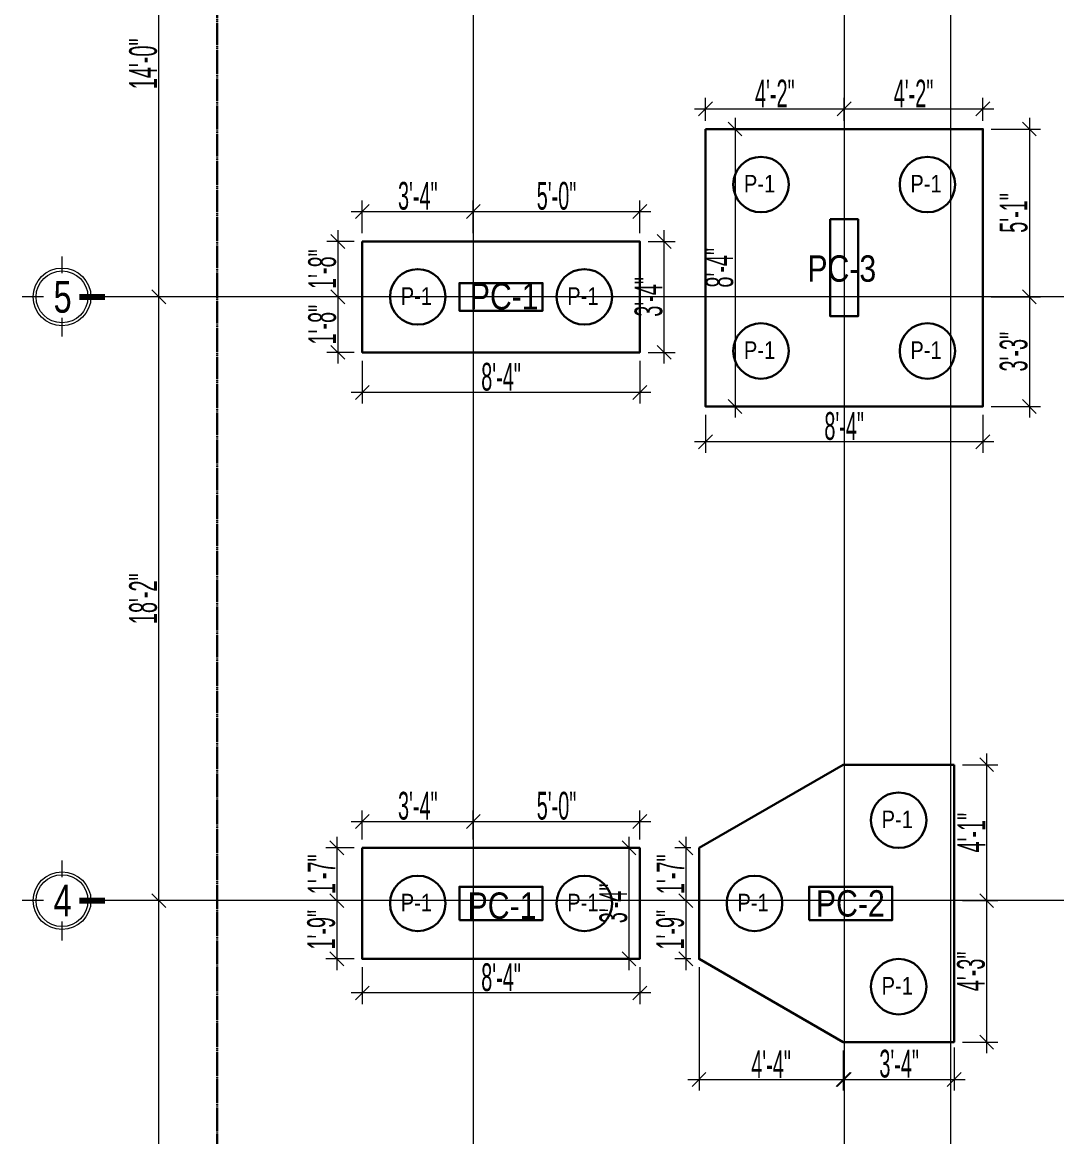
# Model space of a CAD drawing. Header units: inches. Extents: x 283072 to 301462, y 26630 to 62925.
# Drawn here: x 292628.7 to 293001.5, y 29214.2 to 29615.8 of the extents above; entities that cross this region are included whole.
import ezdxf

# ---------------------------------------------------------------- set-up
doc = ezdxf.new("R2010")
doc.units = ezdxf.units.IN
doc.header["$MEASUREMENT"] = 0
doc.header["$PDMODE"] = 2
for name, pattern in [('ACAD_ISO10W100', [18, 12, -3, 0, -3]), ('CENTER2', [1.125, 0.75, -0.125, 0.125, -0.125]), ('DASHDOT', [25.4, 12.7, -6.35, 0, -6.35])]:
    doc.linetypes.add(name, pattern=pattern)
doc.layers.get('0').update_dxf_attribs({"lineweight": 5})
for name, color, linetype, lineweight in [('BASE', 6, 'Continuous', 25), ('BUILDING_OUTER_P3', 1, 'Continuous', 35), ('column', 1, 'Continuous', 30), ('Dime.', 7, 'Continuous', 15), ('Dimension.', 7, 'Continuous', 5), ('E-D', 3, 'ACAD_ISO10W100', 20), ('Grid+Di', 194, 'CENTER2', 15), ('Pile-Anis', 1, 'Continuous', 30)]:
    doc.layers.add(name, color=color, linetype=linetype, lineweight=lineweight)
doc.styles.add('ltcnbt', font='swisscl.ttf', dxfattribs={"width": 0.7, "height": 10})
doc.styles.get("Standard").update_dxf_attribs({"font": 'ARIALN.TTF'})
doc.styles.add('style4', font='swisscl.ttf')
doc.dimstyles.new('SCALE-50', dxfattribs={"dimtxt": 9, "dimasz": 5, "dimexe": 4, "dimexo": 3, "dimgap": 0.5, "dimtad": 1, "dimdec": 0, "dimzin": 3, "dimdsep": 46, "dimlunit": 4, "dimtxsty": 'ltcnbt', "dimblk": 'OBLIQUE', "dimcen": 0.09375, "dimdle": 4, "dimclrd": 252, "dimclre": 252, "dimclrt": 7, "dimadec": 0, "dimazin": 0, "dimtfac": 1, "dimtdec": 0, "dimtofl": 0, "dimtmove": 1, "dimatfit": 3, "dimfxl": 3, "dimtolj": 1, "dimtzin": 0, "dimlwd": 15, "dimlwe": 15, "dimarcsym": 0})

# ---------------------------------------------------------------- blocks, each defined once
blk = doc.blocks.new('GN')
at = {"layer": 'Grid+Di', "color": 5, "linetype": 'ByBlock', "lineweight": 0}
for points in [[(0, 7.97), (0, 13.6)], [(-6.26, 0), (-13.44, 0)], [(0, -13.43), (0, -7.03)]]:
    blk.add_lwpolyline(points, dxfattribs=at)
at = {"layer": 'Grid+Di', "color": 5, "linetype": 'ByBlock', "lineweight": 0, "const_width": 2}
blk.add_lwpolyline([(14.47, 0), (5.86, 0)], dxfattribs=at)
at = {"layer": 'Grid+Di', "color": 5, "linetype": 'ByBlock'}
for radius in [9.76, 8.76]:
    blk.add_circle((0, 0), radius, dxfattribs=at)
blk = doc.blocks.new('_Oblique')
at = {"color": 0, "linetype": 'ByBlock', "lineweight": -2}
blk.add_line((-0.5, -0.5), (0.5, 0.5), dxfattribs=at)
blk = doc.blocks.new('*D415')
at = {"layer": 'Defpoints', "color": 0, "linetype": 'ByBlock', "lineweight": 30, "ltscale": 200, "transparency": 16777216}
for p in [(292677.87, 29299.24), (292698.92, 29299.24), (292698.92, 29094.24)]:
    blk.add_point(p, dxfattribs=at)
at = {"layer": 'Dimension.', "color": 252, "lineweight": 15, "ltscale": 200, "transparency": 16777216}
for p, q in [((292677.87, 29090.24), (292677.87, 29303.24)), ((292695.92, 29299.24), (292673.87, 29299.24)), ((292695.92, 29094.24), (292673.87, 29094.24))]:
    blk.add_line(p, q, dxfattribs=at)
at = {"layer": 'Dimension.', "color": 252, "linetype": 'ByBlock', "lineweight": 15, "ltscale": 200, "transparency": 16777216, "xscale": 5, "yscale": 5, "zscale": 5}
for p, rotation in [((292677.87, 29299.24), 90), ((292677.87, 29094.24), 270)]:
    blk.add_blockref('_Oblique', p, dxfattribs=dict(at, rotation=rotation))
at = {"layer": 'Dimension.', "color": 7, "linetype": 'ByBlock', "lineweight": 15, "ltscale": 200, "transparency": 16777216, "insert": (292672.37, 29196.74), "char_height": 10, "attachment_point": 5, "rotation": 90, "style": 'ltcnbt'}
blk.add_mtext('\\A1;17\'-1"', dxfattribs=at)
blk = doc.blocks.new('*D416')
at = {"layer": 'Defpoints', "color": 0, "linetype": 'ByBlock', "lineweight": 30, "ltscale": 200, "transparency": 16777216}
for p in [(292677.87, 29516.85), (292698.92, 29516.85), (292698.92, 29299.24)]:
    blk.add_point(p, dxfattribs=at)
at = {"layer": 'Dimension.', "color": 252, "lineweight": 15, "ltscale": 200, "transparency": 16777216}
for p, q in [((292677.87, 29295.24), (292677.87, 29520.85)), ((292695.92, 29516.85), (292673.87, 29516.85)), ((292695.92, 29299.24), (292673.87, 29299.24))]:
    blk.add_line(p, q, dxfattribs=at)
at = {"layer": 'Dimension.', "color": 252, "linetype": 'ByBlock', "lineweight": 15, "ltscale": 200, "transparency": 16777216, "xscale": 5, "yscale": 5, "zscale": 5}
for p, rotation in [((292677.87, 29516.85), 90), ((292677.87, 29299.24), 270)]:
    blk.add_blockref('_Oblique', p, dxfattribs=dict(at, rotation=rotation))
at = {"layer": 'Dimension.', "color": 7, "linetype": 'ByBlock', "lineweight": 15, "ltscale": 200, "transparency": 16777216, "insert": (292672.25, 29408.04), "char_height": 10, "attachment_point": 5, "rotation": 90, "style": 'ltcnbt'}
blk.add_mtext('\\A1;18\'-2"', dxfattribs=at)
blk = doc.blocks.new('*D417')
at = {"layer": 'Defpoints', "color": 0, "linetype": 'ByBlock', "lineweight": 30, "ltscale": 200, "transparency": 16777216}
for p in [(292677.87, 29684.85), (292698.92, 29684.85), (292698.92, 29516.85)]:
    blk.add_point(p, dxfattribs=at)
at = {"layer": 'Dimension.', "color": 252, "lineweight": 15, "ltscale": 200, "transparency": 16777216}
for p, q in [((292677.87, 29512.85), (292677.87, 29688.85)), ((292695.92, 29684.85), (292673.87, 29684.85)), ((292695.92, 29516.85), (292673.87, 29516.85))]:
    blk.add_line(p, q, dxfattribs=at)
at = {"layer": 'Dimension.', "color": 252, "linetype": 'ByBlock', "lineweight": 15, "ltscale": 200, "transparency": 16777216, "xscale": 5, "yscale": 5, "zscale": 5}
for p, rotation in [((292677.87, 29684.85), 90), ((292677.87, 29516.85), 270)]:
    blk.add_blockref('_Oblique', p, dxfattribs=dict(at, rotation=rotation))
at = {"layer": 'Dimension.', "color": 7, "linetype": 'ByBlock', "lineweight": 15, "ltscale": 200, "transparency": 16777216, "insert": (292672.25, 29600.85), "char_height": 10, "attachment_point": 5, "rotation": 90, "style": 'ltcnbt'}
blk.add_mtext('\\A1;14\'-0"', dxfattribs=at)
blk = doc.blocks.new('WT43T2')
at = {"layer": 'column'}
for points in [[(293237.32, 47077.08), (293247.32, 47077.08), (293247.32, 47042.08), (293237.32, 47042.08)], [(293237.32, 47077.08), (293247.32, 47077.08), (293247.32, 47042.08), (293237.32, 47042.08)], [(293103.63, 47044.08), (293103.63, 47054.08), (293133.63, 47054.08), (293133.63, 47044.08)], [(293103.63, 47044.08), (293103.63, 47054.08), (293133.63, 47054.08), (293133.63, 47044.08)], [(293103.63, 46824.46), (293103.63, 46836.46), (293133.63, 46836.46), (293133.63, 46824.46)], [(293229.64, 46824.46), (293229.64, 46836.46), (293259.64, 46836.46), (293259.64, 46824.46)]]:
    blk.add_lwpolyline(points, close=True, dxfattribs=at)
blk = doc.blocks.new('*D333')
at = {"layer": 'Defpoints', "color": 0, "linetype": 'ByBlock', "lineweight": 30, "ltscale": 200, "transparency": 16777216}
for p in [(292791.23, 29547.6), (292751.23, 29536.85), (292791.23, 29536.85)]:
    blk.add_point(p, dxfattribs=at)
at = {"layer": 'Dimension.', "color": 252, "lineweight": 15, "ltscale": 200, "transparency": 16777216}
for p, q in [((292751.23, 29539.85), (292751.23, 29551.6)), ((292791.23, 29539.85), (292791.23, 29551.6)), ((292747.23, 29547.6), (292795.23, 29547.6))]:
    blk.add_line(p, q, dxfattribs=at)
at = {"layer": 'Dimension.', "color": 252, "linetype": 'ByBlock', "lineweight": 15, "ltscale": 200, "transparency": 16777216, "xscale": 5, "yscale": 5, "zscale": 5, "rotation": 180}
blk.add_blockref('_Oblique', (292751.23, 29547.6), dxfattribs=at)
at = {"layer": 'Dimension.', "color": 252, "linetype": 'ByBlock', "lineweight": 15, "ltscale": 200, "transparency": 16777216, "xscale": 5, "yscale": 5, "zscale": 5}
blk.add_blockref('_Oblique', (292791.23, 29547.6), dxfattribs=at)
at = {"layer": 'Dimension.', "color": 7, "linetype": 'ByBlock', "lineweight": 30, "ltscale": 200, "transparency": 16777216, "insert": (292771.23, 29553.22), "char_height": 10, "attachment_point": 5, "style": 'ltcnbt'}
blk.add_mtext('\\A1;3\'-4"', dxfattribs=at)
blk = doc.blocks.new('*D334')
at = {"layer": 'Defpoints', "color": 0, "linetype": 'ByBlock', "lineweight": 30, "ltscale": 200, "transparency": 16777216}
for p in [(292851.23, 29547.6), (292791.23, 29536.85), (292851.23, 29536.85)]:
    blk.add_point(p, dxfattribs=at)
at = {"layer": 'Dimension.', "color": 252, "lineweight": 15, "ltscale": 200, "transparency": 16777216}
for p, q in [((292791.23, 29539.85), (292791.23, 29551.6)), ((292851.23, 29539.85), (292851.23, 29551.6)), ((292787.23, 29547.6), (292855.23, 29547.6))]:
    blk.add_line(p, q, dxfattribs=at)
at = {"layer": 'Dimension.', "color": 252, "linetype": 'ByBlock', "lineweight": 15, "ltscale": 200, "transparency": 16777216, "xscale": 5, "yscale": 5, "zscale": 5, "rotation": 180}
blk.add_blockref('_Oblique', (292791.23, 29547.6), dxfattribs=at)
at = {"layer": 'Dimension.', "color": 252, "linetype": 'ByBlock', "lineweight": 15, "ltscale": 200, "transparency": 16777216, "xscale": 5, "yscale": 5, "zscale": 5}
blk.add_blockref('_Oblique', (292851.23, 29547.6), dxfattribs=at)
at = {"layer": 'Dimension.', "color": 7, "linetype": 'ByBlock', "lineweight": 30, "ltscale": 200, "transparency": 16777216, "insert": (292821.23, 29553.22), "char_height": 10, "attachment_point": 5, "style": 'ltcnbt'}
blk.add_mtext('\\A1;5\'-0"', dxfattribs=at)
blk = doc.blocks.new('*D335')
at = {"layer": 'Defpoints', "color": 0, "linetype": 'ByBlock', "lineweight": 30, "ltscale": 200, "transparency": 16777216}
for p in [(292751.23, 29536.85), (292742.41, 29516.85), (292751.23, 29516.85)]:
    blk.add_point(p, dxfattribs=at)
at = {"layer": 'Dimension.', "color": 252, "lineweight": 15, "ltscale": 200, "transparency": 16777216}
for p, q in [((292742.41, 29540.85), (292742.41, 29512.85)), ((292748.23, 29536.85), (292738.41, 29536.85)), ((292748.23, 29516.85), (292738.41, 29516.85))]:
    blk.add_line(p, q, dxfattribs=at)
at = {"layer": 'Dimension.', "color": 252, "linetype": 'ByBlock', "lineweight": 15, "ltscale": 200, "transparency": 16777216, "xscale": 5, "yscale": 5, "zscale": 5}
for p, rotation in [((292742.41, 29536.85), 90), ((292742.41, 29516.85), 270)]:
    blk.add_blockref('_Oblique', p, dxfattribs=dict(at, rotation=rotation))
at = {"layer": 'Dimension.', "color": 7, "linetype": 'ByBlock', "lineweight": 30, "ltscale": 200, "transparency": 16777216, "insert": (292736.79, 29526.85), "char_height": 10, "attachment_point": 5, "rotation": 90, "style": 'ltcnbt'}
blk.add_mtext('\\A1;1\'-8"', dxfattribs=at)
blk = doc.blocks.new('*D336')
at = {"layer": 'Defpoints', "color": 0, "linetype": 'ByBlock', "lineweight": 30, "ltscale": 200, "transparency": 16777216}
for p in [(292751.23, 29516.85), (292742.41, 29496.85), (292751.23, 29496.85)]:
    blk.add_point(p, dxfattribs=at)
at = {"layer": 'Dimension.', "color": 252, "lineweight": 15, "ltscale": 200, "transparency": 16777216}
for p, q in [((292742.41, 29520.85), (292742.41, 29492.85)), ((292748.23, 29516.85), (292738.41, 29516.85)), ((292748.23, 29496.85), (292738.41, 29496.85))]:
    blk.add_line(p, q, dxfattribs=at)
at = {"layer": 'Dimension.', "color": 252, "linetype": 'ByBlock', "lineweight": 15, "ltscale": 200, "transparency": 16777216, "xscale": 5, "yscale": 5, "zscale": 5}
for p, rotation in [((292742.41, 29516.85), 90), ((292742.41, 29496.85), 270)]:
    blk.add_blockref('_Oblique', p, dxfattribs=dict(at, rotation=rotation))
at = {"layer": 'Dimension.', "color": 7, "linetype": 'ByBlock', "lineweight": 30, "ltscale": 200, "transparency": 16777216, "insert": (292736.79, 29506.85), "char_height": 10, "attachment_point": 5, "rotation": 90, "style": 'ltcnbt'}
blk.add_mtext('\\A1;1\'-8"', dxfattribs=at)
blk = doc.blocks.new('*D337')
at = {"layer": 'Defpoints', "color": 0, "linetype": 'ByBlock', "lineweight": 30, "ltscale": 200, "transparency": 16777216}
for p in [(292751.23, 29496.85), (292851.23, 29496.85), (292751.23, 29482.39)]:
    blk.add_point(p, dxfattribs=at)
at = {"layer": 'Dimension.', "color": 252, "lineweight": 15, "ltscale": 200, "transparency": 16777216}
for p, q in [((292751.23, 29493.85), (292751.23, 29478.39)), ((292851.23, 29493.85), (292851.23, 29478.39)), ((292855.23, 29482.39), (292747.23, 29482.39))]:
    blk.add_line(p, q, dxfattribs=at)
at = {"layer": 'Dimension.', "color": 252, "linetype": 'ByBlock', "lineweight": 15, "ltscale": 200, "transparency": 16777216, "xscale": 5, "yscale": 5, "zscale": 5, "rotation": 180}
blk.add_blockref('_Oblique', (292751.23, 29482.39), dxfattribs=at)
at = {"layer": 'Dimension.', "color": 252, "linetype": 'ByBlock', "lineweight": 15, "ltscale": 200, "transparency": 16777216, "xscale": 5, "yscale": 5, "zscale": 5}
blk.add_blockref('_Oblique', (292851.23, 29482.39), dxfattribs=at)
at = {"layer": 'Dimension.', "color": 7, "linetype": 'ByBlock', "lineweight": 30, "ltscale": 200, "transparency": 16777216, "insert": (292801.23, 29488.01), "char_height": 10, "attachment_point": 5, "style": 'ltcnbt'}
blk.add_mtext('\\A1;8\'-4"', dxfattribs=at)
blk = doc.blocks.new('*D338')
at = {"layer": 'Defpoints', "color": 0, "linetype": 'ByBlock', "lineweight": 30, "ltscale": 200, "transparency": 16777216}
for p in [(292851.23, 29536.85), (292860.04, 29536.85), (292851.23, 29496.85)]:
    blk.add_point(p, dxfattribs=at)
at = {"layer": 'Dimension.', "color": 252, "lineweight": 15, "ltscale": 200, "transparency": 16777216}
for p, q in [((292860.04, 29492.85), (292860.04, 29540.85)), ((292854.23, 29536.85), (292864.04, 29536.85)), ((292854.23, 29496.85), (292864.04, 29496.85))]:
    blk.add_line(p, q, dxfattribs=at)
at = {"layer": 'Dimension.', "color": 252, "linetype": 'ByBlock', "lineweight": 15, "ltscale": 200, "transparency": 16777216, "xscale": 5, "yscale": 5, "zscale": 5}
for p, rotation in [((292860.04, 29536.85), 90), ((292860.04, 29496.85), 270)]:
    blk.add_blockref('_Oblique', p, dxfattribs=dict(at, rotation=rotation))
at = {"layer": 'Dimension.', "color": 7, "linetype": 'ByBlock', "lineweight": 30, "ltscale": 200, "transparency": 16777216, "insert": (292854.42, 29516.85), "char_height": 10, "attachment_point": 5, "rotation": 90, "style": 'ltcnbt'}
blk.add_mtext('\\A1;3\'-4"', dxfattribs=at)
blk = doc.blocks.new('*D339')
at = {"layer": 'Defpoints', "color": 0, "linetype": 'ByBlock', "lineweight": 30, "ltscale": 200, "transparency": 16777216}
for p in [(292924.92, 29584.64), (292874.92, 29577.35), (292924.92, 29577.35)]:
    blk.add_point(p, dxfattribs=at)
at = {"layer": 'Dimension.', "color": 252, "lineweight": 15, "ltscale": 200, "transparency": 16777216}
for p, q in [((292874.92, 29580.35), (292874.92, 29588.64)), ((292924.92, 29580.35), (292924.92, 29588.64)), ((292870.92, 29584.64), (292928.92, 29584.64))]:
    blk.add_line(p, q, dxfattribs=at)
at = {"layer": 'Dimension.', "color": 252, "linetype": 'ByBlock', "lineweight": 15, "ltscale": 200, "transparency": 16777216, "xscale": 5, "yscale": 5, "zscale": 5, "rotation": 180}
blk.add_blockref('_Oblique', (292874.92, 29584.64), dxfattribs=at)
at = {"layer": 'Dimension.', "color": 252, "linetype": 'ByBlock', "lineweight": 15, "ltscale": 200, "transparency": 16777216, "xscale": 5, "yscale": 5, "zscale": 5}
blk.add_blockref('_Oblique', (292924.92, 29584.64), dxfattribs=at)
at = {"layer": 'Dimension.', "color": 7, "linetype": 'ByBlock', "lineweight": 30, "ltscale": 200, "transparency": 16777216, "insert": (292899.92, 29590.16), "char_height": 10, "attachment_point": 5, "style": 'ltcnbt'}
blk.add_mtext('\\A1;4\'-2"', dxfattribs=at)
blk = doc.blocks.new('*D340')
at = {"layer": 'Defpoints', "color": 0, "linetype": 'ByBlock', "lineweight": 30, "ltscale": 200, "transparency": 16777216}
for p in [(292974.92, 29584.64), (292924.92, 29577.35), (292974.92, 29577.35)]:
    blk.add_point(p, dxfattribs=at)
at = {"layer": 'Dimension.', "color": 252, "lineweight": 15, "ltscale": 200, "transparency": 16777216}
for p, q in [((292924.92, 29580.35), (292924.92, 29588.64)), ((292974.92, 29580.35), (292974.92, 29588.64)), ((292920.92, 29584.64), (292978.92, 29584.64))]:
    blk.add_line(p, q, dxfattribs=at)
at = {"layer": 'Dimension.', "color": 252, "linetype": 'ByBlock', "lineweight": 15, "ltscale": 200, "transparency": 16777216, "xscale": 5, "yscale": 5, "zscale": 5, "rotation": 180}
blk.add_blockref('_Oblique', (292924.92, 29584.64), dxfattribs=at)
at = {"layer": 'Dimension.', "color": 252, "linetype": 'ByBlock', "lineweight": 15, "ltscale": 200, "transparency": 16777216, "xscale": 5, "yscale": 5, "zscale": 5}
blk.add_blockref('_Oblique', (292974.92, 29584.64), dxfattribs=at)
at = {"layer": 'Dimension.', "color": 7, "linetype": 'ByBlock', "lineweight": 30, "ltscale": 200, "transparency": 16777216, "insert": (292949.92, 29590.16), "char_height": 10, "attachment_point": 5, "style": 'ltcnbt'}
blk.add_mtext('\\A1;4\'-2"', dxfattribs=at)
blk = doc.blocks.new('*D341')
at = {"layer": 'Defpoints', "color": 0, "linetype": 'ByBlock', "lineweight": 30, "ltscale": 200, "transparency": 16777216}
for p in [(292974.92, 29577.35), (292974.92, 29516.85), (292991.67, 29516.85)]:
    blk.add_point(p, dxfattribs=at)
at = {"layer": 'Dimension.', "color": 252, "lineweight": 15, "ltscale": 200, "transparency": 16777216}
for p, q in [((292991.67, 29581.35), (292991.67, 29512.85)), ((292977.92, 29577.35), (292995.67, 29577.35)), ((292977.92, 29516.85), (292995.67, 29516.85))]:
    blk.add_line(p, q, dxfattribs=at)
at = {"layer": 'Dimension.', "color": 252, "linetype": 'ByBlock', "lineweight": 15, "ltscale": 200, "transparency": 16777216, "xscale": 5, "yscale": 5, "zscale": 5}
for p, rotation in [((292991.67, 29577.35), 90), ((292991.67, 29516.85), 270)]:
    blk.add_blockref('_Oblique', p, dxfattribs=dict(at, rotation=rotation))
at = {"layer": 'Dimension.', "color": 7, "linetype": 'ByBlock', "lineweight": 30, "ltscale": 200, "transparency": 16777216, "insert": (292986.06, 29547.1), "char_height": 10, "attachment_point": 5, "rotation": 90, "style": 'ltcnbt'}
blk.add_mtext('\\A1;5\'-1"', dxfattribs=at)
blk = doc.blocks.new('*D342')
at = {"layer": 'Defpoints', "color": 0, "linetype": 'ByBlock', "lineweight": 30, "ltscale": 200, "transparency": 16777216}
for p in [(292974.92, 29516.85), (292974.92, 29477.35), (292991.67, 29477.35)]:
    blk.add_point(p, dxfattribs=at)
at = {"layer": 'Dimension.', "color": 252, "lineweight": 15, "ltscale": 200, "transparency": 16777216}
for p, q in [((292991.67, 29520.85), (292991.67, 29473.35)), ((292977.92, 29516.85), (292995.67, 29516.85)), ((292977.92, 29477.35), (292995.67, 29477.35))]:
    blk.add_line(p, q, dxfattribs=at)
at = {"layer": 'Dimension.', "color": 252, "linetype": 'ByBlock', "lineweight": 15, "ltscale": 200, "transparency": 16777216, "xscale": 5, "yscale": 5, "zscale": 5}
for p, rotation in [((292991.67, 29516.85), 90), ((292991.67, 29477.35), 270)]:
    blk.add_blockref('_Oblique', p, dxfattribs=dict(at, rotation=rotation))
at = {"layer": 'Dimension.', "color": 7, "linetype": 'ByBlock', "lineweight": 30, "ltscale": 200, "transparency": 16777216, "insert": (292986.04, 29497.1), "char_height": 10, "attachment_point": 5, "rotation": 90, "style": 'ltcnbt'}
blk.add_mtext('\\A1;3\'-3"', dxfattribs=at)
blk = doc.blocks.new('*D343')
at = {"layer": 'Defpoints', "color": 0, "linetype": 'ByBlock', "lineweight": 30, "ltscale": 200, "transparency": 16777216}
for p in [(292874.92, 29577.35), (292874.92, 29477.35), (292885.58, 29477.35)]:
    blk.add_point(p, dxfattribs=at)
at = {"layer": 'Dimension.', "color": 252, "lineweight": 15, "ltscale": 200, "transparency": 16777216}
for p, q in [((292885.58, 29581.35), (292885.58, 29473.35)), ((292877.92, 29577.35), (292889.58, 29577.35)), ((292877.92, 29477.35), (292889.58, 29477.35))]:
    blk.add_line(p, q, dxfattribs=at)
at = {"layer": 'Dimension.', "color": 252, "linetype": 'ByBlock', "lineweight": 15, "ltscale": 200, "transparency": 16777216, "xscale": 5, "yscale": 5, "zscale": 5}
for p, rotation in [((292885.58, 29577.35), 90), ((292885.58, 29477.35), 270)]:
    blk.add_blockref('_Oblique', p, dxfattribs=dict(at, rotation=rotation))
at = {"layer": 'Dimension.', "color": 7, "linetype": 'ByBlock', "lineweight": 30, "ltscale": 200, "transparency": 16777216, "insert": (292879.96, 29527.35), "char_height": 10, "attachment_point": 5, "rotation": 90, "style": 'ltcnbt'}
blk.add_mtext('\\A1;8\'-4"', dxfattribs=at)
blk = doc.blocks.new('*D344')
at = {"layer": 'Defpoints', "color": 0, "linetype": 'ByBlock', "lineweight": 30, "ltscale": 200, "transparency": 16777216}
for p in [(292874.92, 29477.35), (292974.92, 29477.35), (292874.92, 29464.63)]:
    blk.add_point(p, dxfattribs=at)
at = {"layer": 'Dimension.', "color": 252, "lineweight": 15, "ltscale": 200, "transparency": 16777216}
for p, q in [((292874.92, 29474.35), (292874.92, 29460.63)), ((292974.92, 29474.35), (292974.92, 29460.63)), ((292978.92, 29464.63), (292870.92, 29464.63))]:
    blk.add_line(p, q, dxfattribs=at)
at = {"layer": 'Dimension.', "color": 252, "linetype": 'ByBlock', "lineweight": 15, "ltscale": 200, "transparency": 16777216, "xscale": 5, "yscale": 5, "zscale": 5, "rotation": 180}
blk.add_blockref('_Oblique', (292874.92, 29464.63), dxfattribs=at)
at = {"layer": 'Dimension.', "color": 252, "linetype": 'ByBlock', "lineweight": 15, "ltscale": 200, "transparency": 16777216, "xscale": 5, "yscale": 5, "zscale": 5}
blk.add_blockref('_Oblique', (292974.92, 29464.63), dxfattribs=at)
at = {"layer": 'Dimension.', "color": 7, "linetype": 'ByBlock', "lineweight": 30, "ltscale": 200, "transparency": 16777216, "insert": (292924.92, 29470.25), "char_height": 10, "attachment_point": 5, "style": 'ltcnbt'}
blk.add_mtext('\\A1;8\'-4"', dxfattribs=at)
blk = doc.blocks.new('*D351')
at = {"layer": 'Defpoints', "color": 0, "linetype": 'ByBlock', "lineweight": 30, "ltscale": 200, "transparency": 16777216}
for p in [(292791.23, 29327.77), (292751.23, 29318.24), (292791.23, 29318.24)]:
    blk.add_point(p, dxfattribs=at)
at = {"layer": 'Dimension.', "color": 252, "lineweight": 15, "ltscale": 200, "transparency": 16777216}
for p, q in [((292751.23, 29321.24), (292751.23, 29331.77)), ((292791.23, 29321.24), (292791.23, 29331.77)), ((292747.23, 29327.77), (292795.23, 29327.77))]:
    blk.add_line(p, q, dxfattribs=at)
at = {"layer": 'Dimension.', "color": 252, "linetype": 'ByBlock', "lineweight": 15, "ltscale": 200, "transparency": 16777216, "xscale": 5, "yscale": 5, "zscale": 5, "rotation": 180}
blk.add_blockref('_Oblique', (292751.23, 29327.77), dxfattribs=at)
at = {"layer": 'Dimension.', "color": 252, "linetype": 'ByBlock', "lineweight": 15, "ltscale": 200, "transparency": 16777216, "xscale": 5, "yscale": 5, "zscale": 5}
blk.add_blockref('_Oblique', (292791.23, 29327.77), dxfattribs=at)
at = {"layer": 'Dimension.', "color": 7, "linetype": 'ByBlock', "lineweight": 30, "ltscale": 200, "transparency": 16777216, "insert": (292771.23, 29333.39), "char_height": 10, "attachment_point": 5, "style": 'ltcnbt'}
blk.add_mtext('\\A1;3\'-4"', dxfattribs=at)
blk = doc.blocks.new('*D352')
at = {"layer": 'Defpoints', "color": 0, "linetype": 'ByBlock', "lineweight": 30, "ltscale": 200, "transparency": 16777216}
for p in [(292851.23, 29327.77), (292791.23, 29318.24), (292851.23, 29318.24)]:
    blk.add_point(p, dxfattribs=at)
at = {"layer": 'Dimension.', "color": 252, "lineweight": 15, "ltscale": 200, "transparency": 16777216}
for p, q in [((292791.23, 29321.24), (292791.23, 29331.77)), ((292851.23, 29321.24), (292851.23, 29331.77)), ((292787.23, 29327.77), (292855.23, 29327.77))]:
    blk.add_line(p, q, dxfattribs=at)
at = {"layer": 'Dimension.', "color": 252, "linetype": 'ByBlock', "lineweight": 15, "ltscale": 200, "transparency": 16777216, "xscale": 5, "yscale": 5, "zscale": 5, "rotation": 180}
blk.add_blockref('_Oblique', (292791.23, 29327.77), dxfattribs=at)
at = {"layer": 'Dimension.', "color": 252, "linetype": 'ByBlock', "lineweight": 15, "ltscale": 200, "transparency": 16777216, "xscale": 5, "yscale": 5, "zscale": 5}
blk.add_blockref('_Oblique', (292851.23, 29327.77), dxfattribs=at)
at = {"layer": 'Dimension.', "color": 7, "linetype": 'ByBlock', "lineweight": 30, "ltscale": 200, "transparency": 16777216, "insert": (292821.23, 29333.39), "char_height": 10, "attachment_point": 5, "style": 'ltcnbt'}
blk.add_mtext('\\A1;5\'-0"', dxfattribs=at)
blk = doc.blocks.new('*D353')
at = {"layer": 'Defpoints', "color": 0, "linetype": 'ByBlock', "lineweight": 30, "ltscale": 200, "transparency": 16777216}
for p in [(292751.23, 29318.24), (292742.04, 29299.24), (292751.23, 29299.24)]:
    blk.add_point(p, dxfattribs=at)
at = {"layer": 'Dimension.', "color": 252, "lineweight": 15, "ltscale": 200, "transparency": 16777216}
for p, q in [((292742.04, 29322.24), (292742.04, 29295.24)), ((292748.23, 29318.24), (292738.04, 29318.24)), ((292748.23, 29299.24), (292738.04, 29299.24))]:
    blk.add_line(p, q, dxfattribs=at)
at = {"layer": 'Dimension.', "color": 252, "linetype": 'ByBlock', "lineweight": 15, "ltscale": 200, "transparency": 16777216, "xscale": 5, "yscale": 5, "zscale": 5}
for p, rotation in [((292742.04, 29318.24), 90), ((292742.04, 29299.24), 270)]:
    blk.add_blockref('_Oblique', p, dxfattribs=dict(at, rotation=rotation))
at = {"layer": 'Dimension.', "color": 7, "linetype": 'ByBlock', "lineweight": 30, "ltscale": 200, "transparency": 16777216, "insert": (292736.54, 29308.74), "char_height": 10, "attachment_point": 5, "rotation": 90, "style": 'ltcnbt'}
blk.add_mtext('\\A1;1\'-7"', dxfattribs=at)
blk = doc.blocks.new('*D354')
at = {"layer": 'Defpoints', "color": 0, "linetype": 'ByBlock', "lineweight": 30, "ltscale": 200, "transparency": 16777216}
for p in [(292751.23, 29299.24), (292742.04, 29278.24), (292751.23, 29278.24)]:
    blk.add_point(p, dxfattribs=at)
at = {"layer": 'Dimension.', "color": 252, "lineweight": 15, "ltscale": 200, "transparency": 16777216}
for p, q in [((292742.04, 29303.24), (292742.04, 29274.24)), ((292748.23, 29299.24), (292738.04, 29299.24)), ((292748.23, 29278.24), (292738.04, 29278.24))]:
    blk.add_line(p, q, dxfattribs=at)
at = {"layer": 'Dimension.', "color": 252, "linetype": 'ByBlock', "lineweight": 15, "ltscale": 200, "transparency": 16777216, "xscale": 5, "yscale": 5, "zscale": 5}
for p, rotation in [((292742.04, 29299.24), 90), ((292742.04, 29278.24), 270)]:
    blk.add_blockref('_Oblique', p, dxfattribs=dict(at, rotation=rotation))
at = {"layer": 'Dimension.', "color": 7, "linetype": 'ByBlock', "lineweight": 30, "ltscale": 200, "transparency": 16777216, "insert": (292736.43, 29288.74), "char_height": 10, "attachment_point": 5, "rotation": 90, "style": 'ltcnbt'}
blk.add_mtext('\\A1;1\'-9"', dxfattribs=at)
blk = doc.blocks.new('*D355')
at = {"layer": 'Defpoints', "color": 0, "linetype": 'ByBlock', "lineweight": 30, "ltscale": 200, "transparency": 16777216}
for p in [(292751.23, 29278.24), (292851.23, 29278.24), (292751.23, 29265.96)]:
    blk.add_point(p, dxfattribs=at)
at = {"layer": 'Dimension.', "color": 252, "lineweight": 15, "ltscale": 200, "transparency": 16777216}
for p, q in [((292751.23, 29275.24), (292751.23, 29261.96)), ((292851.23, 29275.24), (292851.23, 29261.96)), ((292855.23, 29265.96), (292747.23, 29265.96))]:
    blk.add_line(p, q, dxfattribs=at)
at = {"layer": 'Dimension.', "color": 252, "linetype": 'ByBlock', "lineweight": 15, "ltscale": 200, "transparency": 16777216, "xscale": 5, "yscale": 5, "zscale": 5, "rotation": 180}
blk.add_blockref('_Oblique', (292751.23, 29265.96), dxfattribs=at)
at = {"layer": 'Dimension.', "color": 252, "linetype": 'ByBlock', "lineweight": 15, "ltscale": 200, "transparency": 16777216, "xscale": 5, "yscale": 5, "zscale": 5}
blk.add_blockref('_Oblique', (292851.23, 29265.96), dxfattribs=at)
at = {"layer": 'Dimension.', "color": 7, "linetype": 'ByBlock', "lineweight": 30, "ltscale": 200, "transparency": 16777216, "insert": (292801.23, 29271.58), "char_height": 10, "attachment_point": 5, "style": 'ltcnbt'}
blk.add_mtext('\\A1;8\'-4"', dxfattribs=at)
blk = doc.blocks.new('*D356')
at = {"layer": 'Defpoints', "color": 0, "linetype": 'ByBlock', "lineweight": 30, "ltscale": 200, "transparency": 16777216}
for p in [(292847.37, 29318.24), (292851.23, 29318.24), (292851.23, 29278.24)]:
    blk.add_point(p, dxfattribs=at)
at = {"layer": 'Dimension.', "color": 252, "lineweight": 15, "ltscale": 200, "transparency": 16777216}
for p, q in [((292847.37, 29274.24), (292847.37, 29322.24)), ((292848.23, 29318.24), (292843.37, 29318.24)), ((292848.23, 29278.24), (292843.37, 29278.24))]:
    blk.add_line(p, q, dxfattribs=at)
at = {"layer": 'Dimension.', "color": 252, "linetype": 'ByBlock', "lineweight": 15, "ltscale": 200, "transparency": 16777216, "xscale": 5, "yscale": 5, "zscale": 5}
for p, rotation in [((292847.37, 29318.24), 90), ((292847.37, 29278.24), 270)]:
    blk.add_blockref('_Oblique', p, dxfattribs=dict(at, rotation=rotation))
at = {"layer": 'Dimension.', "color": 7, "linetype": 'ByBlock', "lineweight": 30, "ltscale": 200, "transparency": 16777216, "insert": (292841.75, 29298.24), "char_height": 10, "attachment_point": 5, "rotation": 90, "style": 'ltcnbt'}
blk.add_mtext('\\A1;3\'-4"', dxfattribs=at)
blk = doc.blocks.new('*D357')
at = {"layer": 'Defpoints', "color": 0, "linetype": 'ByBlock', "lineweight": 30, "ltscale": 200, "transparency": 16777216}
for p in [(292872.59, 29318.24), (292867.83, 29299.24), (292872.59, 29299.24)]:
    blk.add_point(p, dxfattribs=at)
at = {"layer": 'Dimension.', "color": 252, "lineweight": 15, "ltscale": 200, "transparency": 16777216}
for p, q in [((292867.83, 29322.24), (292867.83, 29295.24)), ((292869.59, 29318.24), (292863.83, 29318.24)), ((292869.59, 29299.24), (292863.83, 29299.24))]:
    blk.add_line(p, q, dxfattribs=at)
at = {"layer": 'Dimension.', "color": 252, "linetype": 'ByBlock', "lineweight": 15, "ltscale": 200, "transparency": 16777216, "xscale": 5, "yscale": 5, "zscale": 5}
for p, rotation in [((292867.83, 29318.24), 90), ((292867.83, 29299.24), 270)]:
    blk.add_blockref('_Oblique', p, dxfattribs=dict(at, rotation=rotation))
at = {"layer": 'Dimension.', "color": 7, "linetype": 'ByBlock', "lineweight": 30, "ltscale": 200, "transparency": 16777216, "insert": (292862.33, 29308.74), "char_height": 10, "attachment_point": 5, "rotation": 90, "style": 'ltcnbt'}
blk.add_mtext('\\A1;1\'-7"', dxfattribs=at)
blk = doc.blocks.new('*D358')
at = {"layer": 'Defpoints', "color": 0, "linetype": 'ByBlock', "lineweight": 30, "ltscale": 200, "transparency": 16777216}
for p in [(292872.59, 29299.24), (292867.83, 29278.24), (292872.59, 29278.24)]:
    blk.add_point(p, dxfattribs=at)
at = {"layer": 'Dimension.', "color": 252, "lineweight": 15, "ltscale": 200, "transparency": 16777216}
for p, q in [((292867.83, 29303.24), (292867.83, 29274.24)), ((292869.59, 29299.24), (292863.83, 29299.24)), ((292869.59, 29278.24), (292863.83, 29278.24))]:
    blk.add_line(p, q, dxfattribs=at)
at = {"layer": 'Dimension.', "color": 252, "linetype": 'ByBlock', "lineweight": 15, "ltscale": 200, "transparency": 16777216, "xscale": 5, "yscale": 5, "zscale": 5}
for p, rotation in [((292867.83, 29299.24), 90), ((292867.83, 29278.24), 270)]:
    blk.add_blockref('_Oblique', p, dxfattribs=dict(at, rotation=rotation))
at = {"layer": 'Dimension.', "color": 7, "linetype": 'ByBlock', "lineweight": 30, "ltscale": 200, "transparency": 16777216, "insert": (292862.22, 29288.74), "char_height": 10, "attachment_point": 5, "rotation": 90, "style": 'ltcnbt'}
blk.add_mtext('\\A1;1\'-9"', dxfattribs=at)
blk = doc.blocks.new('*D359')
at = {"layer": 'Defpoints', "color": 0, "linetype": 'ByBlock', "lineweight": 30, "ltscale": 200, "transparency": 16777216}
for p in [(292964.56, 29348.24), (292964.56, 29299.24), (292976.26, 29299.24)]:
    blk.add_point(p, dxfattribs=at)
at = {"layer": 'Dimension.', "color": 252, "lineweight": 15, "ltscale": 200, "transparency": 16777216}
for p, q in [((292976.26, 29352.24), (292976.26, 29295.24)), ((292967.56, 29348.24), (292980.26, 29348.24)), ((292967.56, 29299.24), (292980.26, 29299.24))]:
    blk.add_line(p, q, dxfattribs=at)
at = {"layer": 'Dimension.', "color": 252, "linetype": 'ByBlock', "lineweight": 15, "ltscale": 200, "transparency": 16777216, "xscale": 5, "yscale": 5, "zscale": 5}
for p, rotation in [((292976.26, 29348.24), 90), ((292976.26, 29299.24), 270)]:
    blk.add_blockref('_Oblique', p, dxfattribs=dict(at, rotation=rotation))
at = {"layer": 'Dimension.', "color": 7, "linetype": 'ByBlock', "lineweight": 30, "ltscale": 200, "transparency": 16777216, "insert": (292970.76, 29323.74), "char_height": 10, "attachment_point": 5, "rotation": 90, "style": 'ltcnbt'}
blk.add_mtext('\\A1;4\'-1"', dxfattribs=at)
blk = doc.blocks.new('*D360')
at = {"layer": 'Defpoints', "color": 0, "linetype": 'ByBlock', "lineweight": 30, "ltscale": 200, "transparency": 16777216}
for p in [(292964.56, 29299.24), (292964.56, 29248.24), (292976.26, 29248.24)]:
    blk.add_point(p, dxfattribs=at)
at = {"layer": 'Dimension.', "color": 252, "lineweight": 15, "ltscale": 200, "transparency": 16777216}
for p, q in [((292976.26, 29303.24), (292976.26, 29244.24)), ((292967.56, 29299.24), (292980.26, 29299.24)), ((292967.56, 29248.24), (292980.26, 29248.24))]:
    blk.add_line(p, q, dxfattribs=at)
at = {"layer": 'Dimension.', "color": 252, "linetype": 'ByBlock', "lineweight": 15, "ltscale": 200, "transparency": 16777216, "xscale": 5, "yscale": 5, "zscale": 5}
for p, rotation in [((292976.26, 29299.24), 90), ((292976.26, 29248.24), 270)]:
    blk.add_blockref('_Oblique', p, dxfattribs=dict(at, rotation=rotation))
at = {"layer": 'Dimension.', "color": 7, "linetype": 'ByBlock', "lineweight": 30, "ltscale": 200, "transparency": 16777216, "insert": (292970.64, 29273.74), "char_height": 10, "attachment_point": 5, "rotation": 90, "style": 'ltcnbt'}
blk.add_mtext('\\A1;4\'-3"', dxfattribs=at)
blk = doc.blocks.new('*D361')
at = {"layer": 'Defpoints', "color": 0, "linetype": 'ByBlock', "lineweight": 30, "ltscale": 200, "transparency": 16777216}
for p in [(292924.92, 29248.24), (292964.56, 29249.32), (292964.56, 29234.8)]:
    blk.add_point(p, dxfattribs=at)
at = {"layer": 'Dimension.', "color": 252, "lineweight": 15, "ltscale": 200, "transparency": 16777216}
for p, q in [((292964.56, 29246.32), (292964.56, 29230.8)), ((292924.92, 29245.24), (292924.92, 29230.8)), ((292920.92, 29234.8), (292968.56, 29234.8))]:
    blk.add_line(p, q, dxfattribs=at)
at = {"layer": 'Dimension.', "color": 252, "linetype": 'ByBlock', "lineweight": 15, "ltscale": 200, "transparency": 16777216, "xscale": 5, "yscale": 5, "zscale": 5, "rotation": 180}
blk.add_blockref('_Oblique', (292924.92, 29234.8), dxfattribs=at)
at = {"layer": 'Dimension.', "color": 252, "linetype": 'ByBlock', "lineweight": 15, "ltscale": 200, "transparency": 16777216, "xscale": 5, "yscale": 5, "zscale": 5}
blk.add_blockref('_Oblique', (292964.56, 29234.8), dxfattribs=at)
at = {"layer": 'Dimension.', "color": 7, "linetype": 'ByBlock', "lineweight": 30, "ltscale": 200, "transparency": 16777216, "insert": (292944.74, 29240.42), "char_height": 10, "attachment_point": 5, "style": 'ltcnbt'}
blk.add_mtext('\\A1;3\'-4"', dxfattribs=at)
blk = doc.blocks.new('*D362')
at = {"layer": 'Defpoints', "color": 0, "linetype": 'ByBlock', "lineweight": 30, "ltscale": 200, "transparency": 16777216}
for p in [(292872.59, 29278.24), (292924.56, 29248.24), (292924.56, 29234.8)]:
    blk.add_point(p, dxfattribs=at)
at = {"layer": 'Dimension.', "color": 252, "lineweight": 15, "ltscale": 200, "transparency": 16777216}
for p, q in [((292872.59, 29275.24), (292872.59, 29230.8)), ((292924.56, 29245.24), (292924.56, 29230.8)), ((292868.59, 29234.8), (292928.56, 29234.8))]:
    blk.add_line(p, q, dxfattribs=at)
at = {"layer": 'Dimension.', "color": 252, "linetype": 'ByBlock', "lineweight": 15, "ltscale": 200, "transparency": 16777216, "xscale": 5, "yscale": 5, "zscale": 5, "rotation": 180}
blk.add_blockref('_Oblique', (292872.59, 29234.8), dxfattribs=at)
at = {"layer": 'Dimension.', "color": 252, "linetype": 'ByBlock', "lineweight": 15, "ltscale": 200, "transparency": 16777216, "xscale": 5, "yscale": 5, "zscale": 5}
blk.add_blockref('_Oblique', (292924.56, 29234.8), dxfattribs=at)
at = {"layer": 'Dimension.', "color": 7, "linetype": 'ByBlock', "lineweight": 30, "ltscale": 200, "transparency": 16777216, "insert": (292898.57, 29240.3), "char_height": 10, "attachment_point": 5, "style": 'ltcnbt'}
blk.add_mtext('\\A1;4\'-4"', dxfattribs=at)

msp = doc.modelspace()

# ---------------------------------------------------------------- linework, layer by layer
at = {"layer": 'BASE', "color": 156, "linetype": 'ByBlock', "lineweight": 30}
for points in [[(292874.92011, 29577.35054), (292974.92011, 29577.35054), (292974.92011, 29477.35054), (292874.92011, 29477.35054)], [(292751.23038, 29536.85054), (292851.23038, 29536.85054), (292851.23038, 29496.85054), (292751.23038, 29496.85054)], [(292751.23038, 29318.23511), (292851.23038, 29318.23511), (292851.23038, 29278.23511), (292751.23038, 29278.23511)]]:
    msp.add_lwpolyline(points, close=True, dxfattribs=at)
msp.add_lwpolyline([(292964.55536, 29348.23511), (292964.55536, 29248.23511), (292924.55536, 29248.23511), (292872.59383, 29278.23511), (292872.59383, 29318.23511), (292924.55536, 29348.23511), (292964.55536, 29348.23511)], dxfattribs=at)
at = {"layer": 'BUILDING_OUTER_P3', "linetype": 'DASHDOT', "lineweight": 30, "ltscale": 0.02}
msp.add_line((292698.92011, 28707.07655), (292698.92011, 29862.07655), dxfattribs=at)
msp.add_line((292698.92011, 28707.07655), (292698.92011, 29862.07655), dxfattribs=at)
at = {"layer": 'Dimension.', "color": 6, "linetype": 'ByBlock', "lineweight": 30, "ltscale": 200}
msp.add_lwpolyline([(292786.23038, 29521.85054), (292816.23038, 29521.85054), (292816.23038, 29511.85054), (292786.23038, 29511.85054)], close=True, dxfattribs=at)
at = {"layer": 'Grid+Di', "linetype": 'ByBlock', "lineweight": 15, "ltscale": 200}
for p, q in [((292791.23038, 29910.5805), (292791.23038, 28644.47835)), ((292924.92011, 29910.5805), (292924.92011, 28644.47835)), ((292963.23261, 29910.5805), (292963.23261, 28644.47835)), ((293233.75505, 29516.85054), (292658.42321, 29516.85054)), ((293233.75505, 29299.23511), (292658.42321, 29299.23511))]:
    msp.add_line(p, q, dxfattribs=at)
at = {"layer": 'Pile-Anis', "linetype": 'ByBlock'}
for centre in [(292894.92011, 29557.35054), (292954.92011, 29557.35054), (292771.23038, 29516.85054), (292831.23038, 29516.85054), (292894.92011, 29497.35054), (292954.92011, 29497.35054), (292944.55536, 29328.23511), (292771.23038, 29298.23511), (292831.23038, 29298.23511), (292892.59383, 29298.23511), (292944.55536, 29268.23511)]:
    msp.add_circle(centre, 10, dxfattribs=at)

# ---------------------------------------------------------------- block references
at = {"layer": 'column', "linetype": 'ByBlock', "lineweight": 15}
msp.add_blockref('WT43T2', (-317.40262, -17532.22653), dxfattribs=at)
at = {"layer": 'Dime.', "xscale": 1.066601249971427, "yscale": 1.066601249971427, "zscale": 1.06660125}
for p in [(292642.98832, 29516.85054), (292642.98832, 29299.23511)]:
    msp.add_blockref('GN', p, dxfattribs=at)

# ---------------------------------------------------------------- texts
at = {"layer": 'Dime.', "style": 'style4'}
for s, p in [('5', (292639.93786, 29511.1563, 0.75826)), ('4', (292639.93786, 29293.54087, 0.75826))]:
    msp.add_text(s, height=11.4075, dxfattribs=at).set_placement(p)
at = {"layer": 'E-D', "linetype": 'ByBlock'}
for s, height, p in [('P-1', 6.336, (292888.76147, 29554.48456)), ('P-1', 6.336, (292948.76147, 29554.48456)), ('PC-3', 9.504, (292911.66489, 29522.31763)), ('P-1', 6.336, (292765.07174, 29513.98455)), ('PC-1', 9.504, (292789.97767, 29512.32703)), ('P-1', 6.336, (292825.07174, 29513.98455)), ('P-1', 6.336, (292888.76147, 29494.48456)), ('P-1', 6.336, (292948.76147, 29494.48456)), ('P-1', 6.336, (292938.39672, 29325.36912)), ('PC-1', 9.504, (292789.17891, 29292.67799)), ('PC-2', 9.504, (292914.74147, 29293.49937)), ('P-1', 6.336, (292765.07174, 29295.36912)), ('P-1', 6.336, (292825.07174, 29295.36912)), ('P-1', 6.336, (292886.43519, 29295.36912)), ('P-1', 6.336, (292938.39672, 29265.36912))]:
    msp.add_text(s, height=height, dxfattribs=at).set_placement(p)

# ---------------------------------------------------------------- dimensions: what is measured, and where the dimension line sits
at = {"layer": 'Dimension.', "linetype": 'ByBlock', "lineweight": 15, "ltscale": 200}
for base, p1, p2, picture, middle in [((292677.86994, 29684.85054), (292698.92011, 29516.85054), (292698.92011, 29684.85054), '*D417', (292672.24871, 29600.85054)), ((292677.86994, 29516.85054), (292698.92011, 29299.23511), (292698.92011, 29516.85054), '*D416', (292672.24871, 29408.04282)), ((292677.86994, 29299.23511), (292698.92011, 29094.23511), (292698.92011, 29299.23511), '*D415', (292672.36994, 29196.73511))]:
    dim = msp.add_linear_dim(base=base, p1=p1, p2=p2, angle=90, dimstyle='SCALE-50', dxfattribs=at)
    dim.commit()
    dim.dimension.update_dxf_attribs({"geometry": picture, "text_midpoint": middle})
at = {"layer": 'Dimension.', "color": 6, "linetype": 'ByBlock', "lineweight": 30, "ltscale": 200}
for base, p1, p2, picture, middle in [((292924.92011, 29584.64479), (292874.92011, 29577.35054), (292924.92011, 29577.35054), '*D339', (292899.92011, 29590.16445)), ((292974.92011, 29584.64479), (292924.92011, 29577.35054), (292974.92011, 29577.35054), '*D340', (292949.92011, 29590.16445)), ((292791.23038, 29547.60234), (292751.23038, 29536.85054), (292791.23038, 29536.85054), '*D333', (292771.23038, 29553.22357)), ((292851.23038, 29547.60234), (292791.23038, 29536.85054), (292851.23038, 29536.85054), '*D334', (292821.23038, 29553.22357)), ((292751.23038, 29482.39341), (292851.23038, 29496.85054), (292751.23038, 29496.85054), '*D337', (292801.23038, 29488.01464)), ((292874.92011, 29464.63195), (292974.92011, 29477.35054), (292874.92011, 29477.35054), '*D344', (292924.92011, 29470.25318)), ((292791.23038, 29327.77257), (292751.23038, 29318.23511), (292791.23038, 29318.23511), '*D351', (292771.23038, 29333.3938)), ((292851.23038, 29327.77257), (292791.23038, 29318.23511), (292851.23038, 29318.23511), '*D352', (292821.23038, 29333.3938)), ((292751.23038, 29265.96151), (292851.23038, 29278.23511), (292751.23038, 29278.23511), '*D355', (292801.23038, 29271.58274)), ((292924.55536, 29234.7958), (292872.59383, 29278.23511), (292924.55536, 29248.23511), '*D362', (292898.57459, 29240.2958)), ((292964.55536, 29234.7958), (292924.92011, 29248.23511), (292964.55536, 29249.31588), '*D361', (292944.73773, 29240.41703))]:
    dim = msp.add_linear_dim(base=base, p1=p1, p2=p2, dimstyle='SCALE-50', dxfattribs=at)
    dim.commit()
    dim.dimension.update_dxf_attribs({"geometry": picture, "text_midpoint": middle})
for base, p1, p2, picture, middle in [((292885.58247, 29477.35054), (292874.92011, 29577.35054), (292874.92011, 29477.35054), '*D343', (292879.96123, 29527.35054)), ((292991.666124, 29516.850538), (292974.920111, 29577.350542), (292974.920111, 29516.850538), '*D341', (292986.064552, 29547.10054)), ((292742.4121, 29516.85054), (292751.23038, 29536.85054), (292751.23038, 29516.85054), '*D335', (292736.79087, 29526.85054)), ((292860.03695, 29536.85054), (292851.23038, 29496.85054), (292851.23038, 29536.85054), '*D338', (292854.41572, 29516.85054)), ((292742.4121, 29496.85054), (292751.23038, 29516.85054), (292751.23038, 29496.85054), '*D336', (292736.79087, 29506.85054)), ((292991.666124, 29477.350542), (292974.920111, 29516.850538), (292974.920111, 29477.350542), '*D342', (292986.044892, 29497.10054)), ((292976.26403, 29299.23511), (292964.55536, 29348.23511), (292964.55536, 29299.23511), '*D359', (292970.76403, 29323.73511)), ((292742.04065, 29299.23511), (292751.23038, 29318.23511), (292751.23038, 29299.23511), '*D353', (292736.54065, 29308.73511)), ((292847.37102, 29318.23511), (292851.23038, 29278.23511), (292851.23038, 29318.23511), '*D356', (292841.74979, 29298.23511)), ((292867.83185, 29299.23511), (292872.59383, 29318.23511), (292872.59383, 29299.23511), '*D357', (292862.33185, 29308.73511)), ((292742.04065, 29278.23511), (292751.23038, 29299.23511), (292751.23038, 29278.23511), '*D354', (292736.42597, 29288.73511)), ((292867.83185, 29278.23511), (292872.59383, 29299.23511), (292872.59383, 29278.23511), '*D358', (292862.21717, 29288.73511)), ((292976.26403, 29248.23511), (292964.55536, 29299.23511), (292964.55536, 29248.23511), '*D360', (292970.6428, 29273.73511))]:
    dim = msp.add_linear_dim(base=base, p1=p1, p2=p2, angle=90, dimstyle='SCALE-50', dxfattribs=at)
    dim.commit()
    dim.dimension.update_dxf_attribs({"geometry": picture, "text_midpoint": middle})

doc.saveas('drawing.dxf')
